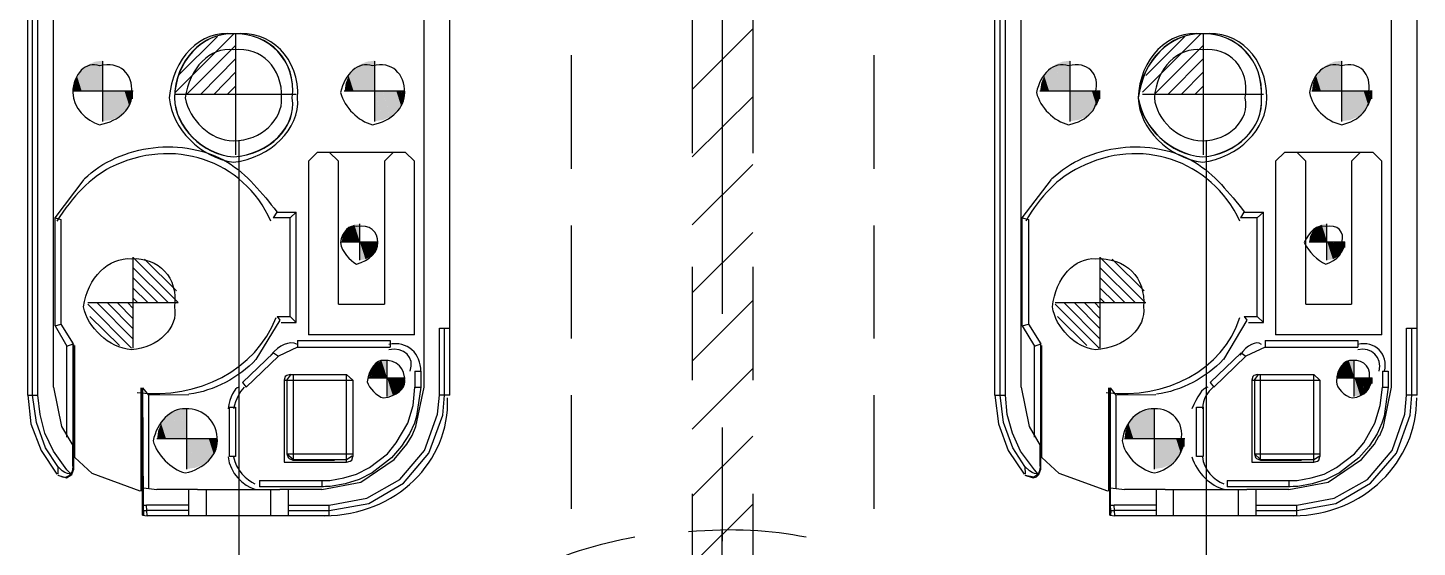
# Model space of a CAD drawing. Header units: inches. Extents: x 2 to 1172, y 492 to 1320.
# Drawn here: x 216.32 to 262.34, y 1034.57 to 1051.77 of the extents above; entities that cross this region are included whole.
import ezdxf

# ---------------------------------------------------------------- set-up
doc = ezdxf.new("R2010")
doc.units = ezdxf.units.IN
doc.header["$MEASUREMENT"] = 0

# ---------------------------------------------------------------- blocks, each defined once
blk = doc.blocks.new('AHH1270-500010_1')
at = {"transparency": 33554687}
for points in [[(216.653, 1048.859), (216.494, 1048.651), (216.652, 1048.151)], [(216.86, 1049.019), (216.652, 1048.859), (216.859, 1048.151)], [(216.653, 1048.859), (216.652, 1048.151), (216.859, 1048.151)], [(217.102, 1049.119), (216.859, 1049.018), (217.102, 1048.151)], [(216.86, 1049.019), (216.859, 1048.151), (217.102, 1048.151)], [(217.361, 1049.153), (217.102, 1049.118), (217.361, 1048.151)], [(217.102, 1049.119), (217.102, 1048.151), (217.361, 1048.151)], [(225.656, 1048.859), (225.498, 1048.651), (225.656, 1048.151)], [(225.864, 1049.019), (225.656, 1048.859), (225.863, 1048.151)], [(225.656, 1048.859), (225.656, 1048.151), (225.863, 1048.151)], [(226.105, 1049.119), (225.863, 1049.018), (226.104, 1048.151)], [(225.864, 1049.019), (225.863, 1048.151), (226.104, 1048.151)], [(226.364, 1049.153), (226.104, 1049.118), (226.365, 1048.151)], [(226.105, 1049.119), (226.104, 1048.151), (226.365, 1048.151)], [(248.694, 1048.859), (248.535, 1048.651), (248.694, 1048.151)], [(248.901, 1049.019), (248.694, 1048.859), (248.902, 1048.151)], [(248.694, 1048.859), (248.694, 1048.151), (248.902, 1048.151)], [(248.901, 1049.019), (248.902, 1048.151), (249.143, 1048.151)], [(249.143, 1049.119), (248.902, 1049.018), (249.143, 1048.151)], [(249.402, 1049.153), (249.143, 1049.118), (249.402, 1048.151)], [(249.143, 1049.119), (249.143, 1048.151), (249.402, 1048.151)], [(257.697, 1048.859), (257.538, 1048.651), (257.698, 1048.151)], [(257.697, 1048.859), (257.698, 1048.151), (257.905, 1048.151)], [(257.905, 1049.019), (257.698, 1048.859), (257.905, 1048.151)], [(258.146, 1049.119), (257.905, 1049.018), (258.146, 1048.151)], [(257.905, 1049.019), (257.905, 1048.151), (258.146, 1048.151)], [(258.405, 1049.153), (258.146, 1049.118), (258.405, 1048.151)], [(258.146, 1049.119), (258.146, 1048.151), (258.405, 1048.151)], [(216.394, 1048.41), (216.359, 1048.151), (216.393, 1048.151)], [(216.494, 1048.652), (216.393, 1048.41), (216.494, 1048.151)], [(216.394, 1048.41), (216.393, 1048.151), (216.494, 1048.151)], [(216.494, 1048.652), (216.494, 1048.151), (216.652, 1048.151)], [(225.397, 1048.41), (225.363, 1048.151), (225.397, 1048.151)], [(225.497, 1048.652), (225.397, 1048.41), (225.498, 1048.151)], [(225.397, 1048.41), (225.397, 1048.151), (225.498, 1048.151)], [(225.497, 1048.652), (225.498, 1048.151), (225.656, 1048.151)], [(248.435, 1048.41), (248.4, 1048.151), (248.435, 1048.151)], [(248.535, 1048.652), (248.435, 1048.41), (248.535, 1048.151)], [(248.435, 1048.41), (248.435, 1048.151), (248.535, 1048.151)], [(248.535, 1048.652), (248.535, 1048.151), (248.694, 1048.151)], [(257.438, 1048.41), (257.403, 1048.151), (257.439, 1048.151)], [(257.438, 1048.41), (257.439, 1048.151), (257.538, 1048.151)], [(257.538, 1048.652), (257.439, 1048.41), (257.538, 1048.151)], [(257.538, 1048.652), (257.538, 1048.151), (257.698, 1048.151)], [(217.62, 1048.151), (217.361, 1048.151), (217.62, 1047.185)], [(217.361, 1048.151), (217.361, 1047.149), (217.62, 1047.185)], [(217.861, 1048.151), (217.62, 1048.151), (217.861, 1047.284)], [(217.62, 1048.151), (217.62, 1047.185), (217.861, 1047.284)], [(218.069, 1048.151), (217.861, 1048.151), (218.069, 1047.444)], [(217.861, 1048.151), (217.861, 1047.284), (218.069, 1047.444)], [(218.228, 1048.151), (218.069, 1048.151), (218.229, 1047.651)], [(218.069, 1048.151), (218.069, 1047.444), (218.229, 1047.651)], [(218.228, 1048.151), (218.229, 1047.651), (218.328, 1047.892)], [(218.328, 1048.151), (218.229, 1048.151), (218.328, 1047.892)], [(226.364, 1048.151), (226.365, 1047.149), (226.624, 1047.185)], [(226.623, 1048.151), (226.365, 1048.151), (226.624, 1047.185)], [(226.623, 1048.151), (226.624, 1047.185), (226.865, 1047.284)], [(226.865, 1048.151), (226.624, 1048.151), (226.865, 1047.284)], [(227.072, 1048.151), (226.865, 1048.151), (227.073, 1047.444)], [(226.865, 1048.151), (226.865, 1047.284), (227.073, 1047.444)], [(227.072, 1048.151), (227.073, 1047.444), (227.232, 1047.651)], [(227.231, 1048.151), (227.073, 1048.151), (227.232, 1047.651)], [(227.231, 1048.151), (227.232, 1047.651), (227.331, 1047.892)], [(227.331, 1048.151), (227.232, 1048.151), (227.331, 1047.892)], [(227.331, 1048.151), (227.331, 1047.892), (227.365, 1048.151)], [(249.661, 1048.151), (249.402, 1048.151), (249.661, 1047.185)], [(249.402, 1048.151), (249.402, 1047.149), (249.661, 1047.185)], [(249.902, 1048.151), (249.661, 1048.151), (249.902, 1047.284)], [(249.661, 1048.151), (249.661, 1047.185), (249.902, 1047.284)], [(250.11, 1048.151), (249.902, 1048.151), (250.109, 1047.444)], [(249.902, 1048.151), (249.902, 1047.284), (250.109, 1047.444)], [(250.269, 1048.151), (250.109, 1048.151), (250.269, 1047.651)], [(250.11, 1048.151), (250.109, 1047.444), (250.269, 1047.651)], [(250.369, 1048.151), (250.269, 1048.151), (250.368, 1047.892)], [(250.269, 1048.151), (250.269, 1047.651), (250.368, 1047.892)], [(258.664, 1048.151), (258.405, 1048.151), (258.664, 1047.185)], [(258.405, 1048.151), (258.405, 1047.149), (258.664, 1047.185)], [(258.906, 1048.151), (258.664, 1048.151), (258.906, 1047.284)], [(258.664, 1048.151), (258.664, 1047.185), (258.906, 1047.284)], [(259.113, 1048.151), (258.906, 1048.151), (259.113, 1047.444)], [(258.906, 1048.151), (258.906, 1047.284), (259.113, 1047.444)], [(259.272, 1048.151), (259.113, 1048.151), (259.273, 1047.651)], [(259.113, 1048.151), (259.113, 1047.444), (259.273, 1047.651)], [(259.272, 1048.151), (259.273, 1047.651), (259.372, 1047.892)], [(259.372, 1048.151), (259.273, 1048.151), (259.372, 1047.892)], [(225.868, 1043.75), (225.682, 1043.721), (225.868, 1043.148)], [(257.909, 1043.75), (257.723, 1043.721), (257.909, 1043.148)], [(225.296, 1043.335), (225.267, 1043.148), (225.296, 1043.148)], [(225.382, 1043.502), (225.296, 1043.335), (225.381, 1043.148)], [(225.296, 1043.335), (225.296, 1043.148), (225.381, 1043.148)], [(225.514, 1043.635), (225.381, 1043.503), (225.514, 1043.148)], [(225.382, 1043.502), (225.381, 1043.148), (225.514, 1043.148)], [(225.682, 1043.72), (225.514, 1043.634), (225.682, 1043.148)], [(225.514, 1043.635), (225.514, 1043.148), (225.682, 1043.148)], [(225.682, 1043.72), (225.682, 1043.148), (225.868, 1043.148)], [(257.337, 1043.335), (257.308, 1043.148), (257.338, 1043.148)], [(257.337, 1043.335), (257.338, 1043.148), (257.423, 1043.148)], [(257.423, 1043.502), (257.338, 1043.335), (257.423, 1043.148)], [(257.556, 1043.635), (257.423, 1043.503), (257.556, 1043.148)], [(257.423, 1043.502), (257.423, 1043.148), (257.556, 1043.148)], [(257.723, 1043.72), (257.556, 1043.634), (257.723, 1043.148)], [(257.556, 1043.635), (257.556, 1043.148), (257.723, 1043.148)], [(257.723, 1043.72), (257.723, 1043.148), (257.909, 1043.148)], [(226.053, 1043.149), (225.868, 1043.148), (226.053, 1042.577)], [(225.868, 1043.149), (225.868, 1042.549), (226.053, 1042.577)], [(226.221, 1043.149), (226.053, 1043.148), (226.221, 1042.662)], [(226.053, 1043.149), (226.053, 1042.577), (226.221, 1042.662)], [(226.354, 1043.149), (226.221, 1043.148), (226.354, 1042.795)], [(226.221, 1043.149), (226.221, 1042.662), (226.354, 1042.795)], [(226.439, 1043.149), (226.354, 1043.148), (226.439, 1042.964)], [(226.354, 1043.149), (226.354, 1042.795), (226.439, 1042.964)], [(226.439, 1043.149), (226.439, 1042.964), (226.468, 1043.148)], [(258.094, 1043.149), (257.909, 1043.148), (258.095, 1042.577)], [(257.909, 1043.149), (257.909, 1042.549), (258.095, 1042.577)], [(258.094, 1043.149), (258.095, 1042.577), (258.262, 1042.662)], [(258.262, 1043.149), (258.095, 1043.148), (258.262, 1042.662)], [(258.395, 1043.149), (258.262, 1043.148), (258.395, 1042.795)], [(258.262, 1043.149), (258.262, 1042.662), (258.395, 1042.795)], [(258.48, 1043.149), (258.395, 1043.148), (258.48, 1042.964)], [(258.395, 1043.149), (258.395, 1042.795), (258.48, 1042.964)], [(226.585, 1039.217), (226.418, 1039.132), (226.585, 1038.646)], [(226.771, 1039.247), (226.585, 1039.217), (226.771, 1038.646)], [(226.585, 1039.217), (226.585, 1038.646), (226.771, 1038.646)], [(258.626, 1039.217), (258.459, 1039.132), (258.625, 1038.646)], [(258.812, 1039.247), (258.625, 1039.217), (258.812, 1038.646)], [(258.626, 1039.217), (258.625, 1038.646), (258.812, 1038.646)], [(226.199, 1038.832), (226.17, 1038.646), (226.2, 1038.646)], [(226.199, 1038.832), (226.2, 1038.646), (226.285, 1038.646)], [(226.285, 1038.999), (226.2, 1038.832), (226.285, 1038.646)], [(226.418, 1039.132), (226.285, 1038.999), (226.418, 1038.646)], [(226.285, 1038.999), (226.285, 1038.646), (226.418, 1038.646)], [(226.418, 1039.132), (226.418, 1038.646), (226.585, 1038.646)], [(258.24, 1038.832), (258.21, 1038.646), (258.24, 1038.646)], [(258.326, 1038.999), (258.24, 1038.832), (258.326, 1038.646)], [(258.24, 1038.832), (258.24, 1038.646), (258.326, 1038.646)], [(258.459, 1039.132), (258.326, 1038.999), (258.459, 1038.646)], [(258.326, 1038.999), (258.326, 1038.646), (258.459, 1038.646)], [(258.459, 1039.132), (258.459, 1038.646), (258.625, 1038.646)], [(226.956, 1038.646), (226.771, 1038.646), (226.956, 1038.075)], [(226.771, 1038.646), (226.771, 1038.046), (226.956, 1038.075)], [(227.124, 1038.646), (226.956, 1038.646), (227.124, 1038.16)], [(226.956, 1038.646), (226.956, 1038.075), (227.124, 1038.16)], [(227.257, 1038.646), (227.124, 1038.646), (227.257, 1038.293)], [(227.124, 1038.646), (227.124, 1038.16), (227.257, 1038.293)], [(227.342, 1038.646), (227.257, 1038.646), (227.342, 1038.461)], [(227.257, 1038.646), (227.257, 1038.293), (227.342, 1038.461)], [(227.342, 1038.646), (227.342, 1038.461), (227.372, 1038.646)], [(258.997, 1038.646), (258.812, 1038.646), (258.998, 1038.075)], [(258.812, 1038.646), (258.812, 1038.046), (258.998, 1038.075)], [(258.997, 1038.646), (258.998, 1038.075), (259.164, 1038.16)], [(259.165, 1038.646), (258.998, 1038.646), (259.164, 1038.16)], [(259.298, 1038.646), (259.164, 1038.646), (259.297, 1038.293)], [(259.165, 1038.646), (259.164, 1038.16), (259.297, 1038.293)], [(259.383, 1038.646), (259.297, 1038.646), (259.383, 1038.461)], [(259.298, 1038.646), (259.297, 1038.293), (259.383, 1038.461)], [(219.444, 1037.348), (219.285, 1037.14), (219.445, 1036.64)], [(219.444, 1037.348), (219.445, 1036.64), (219.653, 1036.64)], [(219.652, 1037.507), (219.445, 1037.347), (219.653, 1036.64)], [(219.652, 1037.507), (219.653, 1036.64), (219.894, 1036.64)], [(219.893, 1037.607), (219.653, 1037.507), (219.894, 1036.64)], [(219.893, 1037.607), (219.894, 1036.64), (220.153, 1036.64)], [(220.152, 1037.641), (219.894, 1037.606), (220.153, 1036.64)], [(251.485, 1037.348), (251.326, 1037.14), (251.485, 1036.64)], [(251.693, 1037.507), (251.485, 1037.347), (251.693, 1036.64)], [(251.485, 1037.348), (251.485, 1036.64), (251.693, 1036.64)], [(251.934, 1037.607), (251.693, 1037.507), (251.934, 1036.64)], [(251.693, 1037.507), (251.693, 1036.64), (251.934, 1036.64)], [(252.193, 1037.641), (251.934, 1037.606), (252.193, 1036.64)], [(251.934, 1037.607), (251.934, 1036.64), (252.193, 1036.64)], [(219.185, 1036.899), (219.151, 1036.64), (219.184, 1036.64)], [(219.285, 1037.14), (219.184, 1036.899), (219.285, 1036.64)], [(219.185, 1036.899), (219.184, 1036.64), (219.285, 1036.64)], [(219.285, 1037.14), (219.285, 1036.64), (219.445, 1036.64)], [(251.226, 1036.899), (251.193, 1036.64), (251.227, 1036.64)], [(251.226, 1036.899), (251.227, 1036.64), (251.326, 1036.64)], [(251.326, 1037.14), (251.227, 1036.899), (251.326, 1036.64)], [(251.326, 1037.14), (251.326, 1036.64), (251.485, 1036.64)], [(220.152, 1036.64), (220.153, 1035.638), (220.412, 1035.673)], [(220.412, 1036.64), (220.153, 1036.64), (220.412, 1035.673)], [(220.653, 1036.64), (220.412, 1036.64), (220.653, 1035.773)], [(220.412, 1036.64), (220.412, 1035.673), (220.653, 1035.773)], [(220.86, 1036.64), (220.653, 1036.64), (220.86, 1035.932)], [(220.653, 1036.64), (220.653, 1035.773), (220.86, 1035.932)], [(221.019, 1036.64), (220.86, 1036.64), (221.02, 1036.14)], [(220.86, 1036.64), (220.86, 1035.932), (221.02, 1036.14)], [(221.019, 1036.64), (221.02, 1036.14), (221.119, 1036.381)], [(221.12, 1036.64), (221.02, 1036.64), (221.119, 1036.381)], [(221.12, 1036.64), (221.119, 1036.381), (221.153, 1036.64)], [(252.453, 1036.64), (252.193, 1036.64), (252.452, 1035.673)], [(252.193, 1036.64), (252.193, 1035.638), (252.452, 1035.673)], [(252.694, 1036.64), (252.452, 1036.64), (252.693, 1035.773)], [(252.453, 1036.64), (252.452, 1035.673), (252.693, 1035.773)], [(252.901, 1036.64), (252.693, 1036.64), (252.901, 1035.932)], [(252.694, 1036.64), (252.693, 1035.773), (252.901, 1035.932)], [(253.061, 1036.64), (252.901, 1036.64), (253.06, 1036.14)], [(252.901, 1036.64), (252.901, 1035.932), (253.06, 1036.14)], [(253.161, 1036.64), (253.06, 1036.64), (253.161, 1036.381)], [(253.061, 1036.64), (253.06, 1036.14), (253.161, 1036.381)]]:
    blk.add_hatch(color=6, dxfattribs=at).paths.add_polyline_path(points)
at = {"color": 3, "transparency": 33554687}
for points in [[(214.868, 1038.073), (214.868, 1066.217)], [(215.027, 1038.073), (215.027, 1066.217)], [(215.205, 1038.073), (215.205, 1066.217)], [(227.991, 1038.339), (227.991, 1065.969)], [(228.842, 1038.073), (228.842, 1066.217)], [(246.896, 1038.073), (246.896, 1066.217)], [(247.073, 1038.073), (247.073, 1066.217)], [(247.251, 1038.073), (247.251, 1066.217)], [(260.037, 1038.339), (260.037, 1065.969)], [(260.888, 1038.073), (260.888, 1066.217)], [(215.719, 1038.339), (215.719, 1053.253)], [(247.765, 1038.339), (247.765, 1053.253)], [(224.462, 1046.124), (224.161, 1045.823)], [(224.462, 1046.124), (227.37, 1046.124)], [(225.154, 1045.823), (224.852, 1046.124)], [(226.98, 1046.124), (226.679, 1045.823)], [(227.672, 1045.823), (227.37, 1046.124)], [(256.508, 1046.124), (256.189, 1045.823)], [(256.508, 1046.124), (259.416, 1046.124)], [(257.199, 1045.823), (256.898, 1046.124)], [(259.008, 1046.124), (258.707, 1045.823)], [(259.718, 1045.823), (259.416, 1046.124)], [(224.161, 1045.823), (224.161, 1040.077)], [(225.154, 1041.088), (225.154, 1045.823)], [(226.679, 1045.823), (226.679, 1041.088)], [(227.672, 1040.077), (227.672, 1045.823)], [(256.189, 1045.823), (256.189, 1040.077)], [(257.199, 1041.088), (257.199, 1045.823)], [(258.707, 1045.823), (258.707, 1041.088)], [(259.718, 1040.077), (259.718, 1045.823)], [(215.772, 1043.943), (216.73, 1045.22)], [(247.8, 1043.943), (248.776, 1045.22)], [(215.772, 1040.378), (215.772, 1043.943)], [(215.772, 1043.943), (215.967, 1043.89)], [(215.967, 1043.89), (215.967, 1040.431)], [(223.114, 1044.138), (222.99, 1043.943)], [(223.558, 1043.943), (222.99, 1043.943)], [(223.114, 1044.138), (223.753, 1044.138)], [(223.558, 1043.943), (223.753, 1044.138)], [(223.558, 1040.68), (223.558, 1043.943)], [(223.753, 1040.485), (223.753, 1044.138)], [(247.8, 1040.378), (247.8, 1043.943)], [(247.8, 1043.943), (248.013, 1043.89)], [(248.013, 1043.89), (248.013, 1040.431)], [(255.142, 1044.138), (255.036, 1043.943)], [(255.586, 1043.943), (255.036, 1043.943)], [(255.142, 1044.138), (255.798, 1044.138)], [(255.586, 1043.943), (255.798, 1044.138)], [(255.586, 1040.68), (255.586, 1043.943)], [(255.798, 1040.485), (255.798, 1044.138)], [(225.154, 1041.088), (226.679, 1041.088)], [(257.199, 1041.088), (258.707, 1041.088)], [(223.132, 1040.68), (223.221, 1040.556), (222.423, 1039.261)], [(223.132, 1040.68), (223.558, 1040.68)], [(223.558, 1040.68), (223.753, 1040.485)], [(255.16, 1040.68), (255.249, 1040.556), (254.468, 1039.261)], [(255.16, 1040.68), (255.586, 1040.68)], [(255.586, 1040.68), (255.798, 1040.485)], [(215.772, 1040.378), (215.967, 1040.431)], [(215.772, 1040.378), (216.162, 1039.704)], [(215.967, 1040.431), (216.375, 1039.775)], [(223.256, 1040.485), (223.753, 1040.485)], [(227.672, 1040.077), (224.161, 1040.077)], [(228.505, 1040.29), (228.842, 1040.29)], [(228.505, 1038.073), (228.505, 1040.29)], [(228.665, 1038.073), (228.665, 1040.29)], [(247.8, 1040.378), (248.013, 1040.431)], [(247.8, 1040.378), (248.208, 1039.704)], [(248.013, 1040.431), (248.421, 1039.775)], [(255.302, 1040.485), (255.798, 1040.485)], [(259.718, 1040.077), (256.189, 1040.077)], [(260.533, 1040.29), (260.888, 1040.29)], [(260.533, 1038.073), (260.533, 1040.29)], [(260.711, 1038.073), (260.711, 1040.29)], [(216.162, 1039.704), (216.375, 1039.775)], [(216.162, 1036.69), (216.162, 1039.704)], [(216.375, 1036.388), (216.375, 1039.775)], [(216.375, 1039.775), (216.375, 1039.775)], [(216.393, 1035.626), (216.393, 1039.758)], [(216.428, 1036.016), (216.428, 1039.722)], [(223.806, 1039.669), (223.167, 1039.367)], [(223.806, 1039.882), (226.874, 1039.882)], [(223.806, 1039.882), (223.806, 1039.669)], [(223.806, 1039.669), (226.874, 1039.669)], [(226.874, 1039.882), (226.874, 1039.669)], [(248.208, 1039.704), (248.421, 1039.775)], [(248.208, 1036.69), (248.208, 1039.704)], [(248.421, 1036.388), (248.421, 1039.775)], [(248.421, 1039.775), (248.421, 1039.775)], [(248.421, 1035.626), (248.421, 1039.758)], [(248.456, 1036.016), (248.456, 1039.722)], [(255.852, 1039.669), (255.213, 1039.367)], [(255.852, 1039.882), (258.92, 1039.882)], [(255.852, 1039.882), (255.852, 1039.669)], [(255.852, 1039.669), (258.92, 1039.669)], [(258.92, 1039.882), (258.92, 1039.669)], [(221.979, 1038.498), (223.008, 1039.474)], [(222.103, 1038.339), (223.167, 1039.367)], [(223.008, 1039.474), (223.167, 1039.367)], [(254.025, 1038.498), (255.054, 1039.474)], [(254.149, 1038.339), (255.213, 1039.367)], [(255.054, 1039.474), (255.213, 1039.367)], [(223.558, 1038.764), (223.451, 1038.729), (223.398, 1038.694), (223.363, 1038.569)], [(223.451, 1038.569), (223.575, 1038.747)], [(223.558, 1038.764), (225.42, 1038.764)], [(223.575, 1038.747), (223.575, 1038.747)], [(223.664, 1035.945), (223.664, 1038.764)], [(225.42, 1035.856), (225.42, 1038.764)], [(225.633, 1038.569), (225.42, 1038.764)], [(227.69, 1038.871), (227.885, 1038.871)], [(227.69, 1038.871), (227.69, 1038.339)], [(227.885, 1038.871), (227.885, 1038.339)], [(255.603, 1038.764), (255.479, 1038.729), (255.444, 1038.694), (255.408, 1038.569)], [(255.497, 1038.569), (255.621, 1038.747)], [(255.603, 1038.764), (257.465, 1038.764)], [(255.621, 1038.747), (255.621, 1038.747)], [(255.692, 1035.945), (255.692, 1038.764)], [(257.465, 1035.856), (257.465, 1038.764)], [(257.661, 1038.569), (257.465, 1038.764)], [(259.735, 1038.871), (259.931, 1038.871)], [(259.735, 1038.871), (259.735, 1038.339)], [(259.931, 1038.871), (259.931, 1038.339)], [(215.719, 1038.339), (215.985, 1037.044)], [(218.628, 1034.898), (218.628, 1038.321)], [(218.663, 1034.1), (218.663, 1038.321)], [(218.698, 1034.437), (218.681, 1038.321)], [(218.876, 1038.073), (218.681, 1038.321)], [(221.979, 1038.498), (222.103, 1038.339)], [(223.363, 1038.569), (225.633, 1038.569)], [(223.363, 1038.569), (223.363, 1035.856)], [(223.451, 1038.569), (223.451, 1036.14)], [(225.633, 1038.569), (225.633, 1036.051)], [(227.636, 1037.736), (227.69, 1038.339)], [(227.69, 1038.339), (227.885, 1038.339)], [(227.725, 1037.044), (227.991, 1038.339)], [(227.885, 1038.339), (227.743, 1037.381)], [(247.765, 1038.339), (248.031, 1037.044)], [(250.673, 1034.898), (250.673, 1038.321)], [(250.709, 1034.1), (250.709, 1038.321)], [(250.726, 1034.437), (250.726, 1038.321)], [(250.922, 1038.073), (250.726, 1038.321)], [(254.025, 1038.498), (254.149, 1038.339)], [(255.408, 1038.569), (257.661, 1038.569)], [(255.408, 1038.569), (255.408, 1035.856)], [(255.497, 1038.569), (255.497, 1036.14)], [(257.661, 1038.569), (257.661, 1036.051)], [(259.664, 1037.736), (259.735, 1038.339)], [(259.735, 1038.339), (259.931, 1038.339)], [(259.771, 1037.044), (260.037, 1038.339)], [(259.931, 1038.339), (259.789, 1037.381)], [(214.868, 1038.073), (215.205, 1038.073)], [(214.868, 1038.073), (214.974, 1037.133)], [(215.152, 1037.168), (215.027, 1038.073)], [(215.276, 1037.434), (215.205, 1038.073)], [(220.206, 1038.091), (218.876, 1038.073)], [(218.876, 1034.987), (218.876, 1038.073)], [(223.451, 1038.162), (223.451, 1036.14)], [(223.451, 1038.162), (223.451, 1038.162)], [(228.435, 1037.452), (228.505, 1038.073)], [(228.842, 1038.073), (228.505, 1038.073)], [(228.612, 1037.417), (228.665, 1038.073)], [(246.896, 1038.073), (247.251, 1038.073)], [(246.896, 1038.073), (247.02, 1037.133)], [(247.18, 1037.168), (247.073, 1038.073)], [(247.304, 1037.434), (247.251, 1038.073)], [(252.234, 1038.091), (250.922, 1038.073)], [(250.922, 1034.987), (250.922, 1038.073)], [(255.497, 1038.162), (255.497, 1036.14)], [(255.497, 1038.162), (255.497, 1038.162)], [(260.48, 1037.452), (260.533, 1038.073)], [(260.888, 1038.073), (260.533, 1038.073)], [(260.658, 1037.417), (260.711, 1038.073)], [(215.435, 1036.814), (215.276, 1037.434)], [(221.554, 1037.683), (221.749, 1037.683)], [(221.554, 1036.051), (221.554, 1037.683)], [(221.749, 1037.683), (221.749, 1036.051)], [(227.459, 1037.151), (227.636, 1037.736)], [(227.743, 1037.381), (227.672, 1037.151), (227.512, 1036.796)], [(228.009, 1036.246), (228.435, 1037.452)], [(228.151, 1036.158), (228.612, 1037.417)], [(247.481, 1036.814), (247.304, 1037.434)], [(253.582, 1037.683), (253.794, 1037.683)], [(253.582, 1036.051), (253.582, 1037.683)], [(253.794, 1037.683), (253.794, 1036.051)], [(259.487, 1037.151), (259.664, 1037.736)], [(259.789, 1037.381), (259.718, 1037.151), (259.558, 1036.796)], [(260.055, 1036.246), (260.48, 1037.452)], [(260.197, 1036.158), (260.658, 1037.417)], [(214.974, 1037.133), (215.311, 1036.246)], [(215.453, 1036.335), (215.152, 1037.168)], [(215.985, 1037.044), (216.358, 1036.406)], [(227.069, 1036.495), (227.459, 1037.151)], [(227.424, 1036.459), (227.601, 1036.743), (227.725, 1037.044)], [(247.02, 1037.133), (247.339, 1036.246)], [(247.499, 1036.335), (247.18, 1037.168)], [(248.031, 1037.044), (248.403, 1036.406)], [(259.115, 1036.495), (259.487, 1037.151)], [(259.469, 1036.459), (259.629, 1036.743), (259.647, 1036.743), (259.771, 1037.044)], [(215.719, 1036.229), (215.435, 1036.814)], [(216.358, 1035.732), (216.358, 1036.406)], [(216.375, 1036.388), (216.375, 1036.388)], [(226.785, 1036.14), (227.069, 1036.495)], [(227.246, 1036.388), (226.909, 1035.998)], [(226.998, 1035.945), (227.424, 1036.459)], [(227.512, 1036.796), (227.246, 1036.388)], [(247.747, 1036.229), (247.481, 1036.814)], [(248.403, 1035.732), (248.403, 1036.406)], [(248.421, 1036.388), (248.421, 1036.388)], [(258.813, 1036.14), (259.115, 1036.495)], [(259.292, 1036.388), (258.955, 1035.998)], [(259.044, 1035.945), (259.469, 1036.459)], [(259.558, 1036.796), (259.292, 1036.388)], [(215.311, 1036.246), (215.826, 1035.466)], [(215.861, 1035.714), (215.453, 1036.335)], [(216.304, 1035.466), (216.162, 1035.608), (215.719, 1036.229)], [(216.996, 1035.484), (216.428, 1036.016)], [(216.428, 1036.016), (216.428, 1036.016)], [(221.749, 1036.051), (221.554, 1036.051)], [(223.451, 1036.14), (225.633, 1036.14)], [(223.451, 1036.14), (223.451, 1036.14)], [(223.451, 1036.14), (223.664, 1035.945)], [(223.451, 1036.14), (223.487, 1036.016), (223.522, 1035.98), (223.646, 1035.927)], [(223.646, 1035.927), (225.03, 1035.927)], [(223.664, 1035.945), (225.42, 1035.945)], [(223.664, 1035.945), (223.664, 1035.945)], [(225.03, 1035.927), (225.03, 1035.927)], [(225.42, 1035.945), (225.615, 1036.069)], [(225.42, 1035.856), (225.544, 1035.892), (225.597, 1035.927), (225.633, 1036.051)], [(225.615, 1036.069), (225.615, 1036.069)], [(225.899, 1035.2), (226.998, 1035.945)], [(226.182, 1035.679), (226.785, 1036.14)], [(226.909, 1035.998), (226.271, 1035.501)], [(227.193, 1035.289), (228.009, 1036.246)], [(227.317, 1035.164), (228.151, 1036.158)], [(247.339, 1036.246), (247.871, 1035.466)], [(247.889, 1035.714), (247.499, 1036.335)], [(248.332, 1035.466), (248.208, 1035.608), (247.747, 1036.229)], [(249.024, 1035.484), (248.456, 1036.016)], [(248.456, 1036.016), (248.456, 1036.016)], [(253.794, 1036.051), (253.582, 1036.051)], [(255.497, 1036.14), (257.661, 1036.14)], [(255.497, 1036.14), (255.497, 1036.14)], [(255.497, 1036.14), (255.692, 1035.945)], [(255.497, 1036.14), (255.532, 1036.016), (255.568, 1035.98), (255.692, 1035.927)], [(255.692, 1035.945), (257.465, 1035.945)], [(255.692, 1035.945), (255.692, 1035.945)], [(255.692, 1035.927), (257.058, 1035.927)], [(257.058, 1035.927), (257.058, 1035.927)], [(257.465, 1035.945), (257.661, 1036.069)], [(257.465, 1035.856), (257.59, 1035.892), (257.625, 1035.927), (257.661, 1036.051)], [(257.661, 1036.069), (257.661, 1036.069)], [(257.944, 1035.2), (259.044, 1035.945)], [(258.21, 1035.679), (258.813, 1036.14)], [(258.955, 1035.998), (258.317, 1035.501)], [(259.239, 1035.289), (260.055, 1036.246)], [(259.345, 1035.164), (260.197, 1036.158)], [(215.826, 1035.466), (215.826, 1035.466)], [(216.304, 1035.466), (216.18, 1035.484), (216.092, 1035.519), (216.003, 1035.572), (215.861, 1035.714)], [(215.861, 1035.714), (215.861, 1035.466)], [(215.861, 1035.43), (216.056, 1035.36), (216.145, 1035.377), (216.233, 1035.413), (216.304, 1035.484), (216.358, 1035.572), (216.358, 1035.661)], [(215.861, 1035.466), (215.861, 1035.466)], [(216.145, 1035.342), (216.322, 1035.448), (216.393, 1035.626)], [(216.358, 1035.732), (216.358, 1035.626), (216.304, 1035.466)], [(216.358, 1035.732), (216.358, 1035.732)], [(218.592, 1034.898), (216.996, 1035.484)], [(223.363, 1035.856), (225.42, 1035.856)], [(225.331, 1035.342), (225.757, 1035.466)], [(225.757, 1035.466), (226.182, 1035.679)], [(226.271, 1035.501), (225.845, 1035.289)], [(247.871, 1035.466), (247.871, 1035.466)], [(248.332, 1035.466), (248.208, 1035.484), (248.137, 1035.519), (248.049, 1035.572), (247.889, 1035.714)], [(247.889, 1035.714), (247.907, 1035.466)], [(247.907, 1035.466), (247.907, 1035.466)], [(248.173, 1035.342), (248.279, 1035.377), (248.35, 1035.448), (248.421, 1035.626)], [(248.19, 1035.377), (248.35, 1035.484), (248.386, 1035.572), (248.403, 1035.661)], [(248.403, 1035.732), (248.403, 1035.626), (248.332, 1035.466)], [(248.403, 1035.732), (248.403, 1035.732)], [(250.638, 1034.898), (249.024, 1035.484)], [(255.408, 1035.856), (257.465, 1035.856)], [(257.377, 1035.342), (257.802, 1035.466)], [(257.802, 1035.466), (258.21, 1035.679)], [(258.317, 1035.501), (257.873, 1035.289)], [(215.861, 1035.43), (216.145, 1035.342)], [(215.861, 1035.43), (215.861, 1035.43)], [(218.698, 1035.005), (218.698, 1035.005)], [(218.698, 1035.005), (219.142, 1034.952)], [(222.547, 1035.253), (224.604, 1035.253)], [(222.547, 1035.253), (222.547, 1035.04)], [(224.604, 1035.04), (222.547, 1035.04)], [(224.604, 1035.253), (224.604, 1035.04)], [(224.604, 1035.253), (224.87, 1035.253)], [(224.604, 1034.952), (225.899, 1035.2)], [(224.888, 1035.058), (224.728, 1035.058), (224.657, 1035.04), (224.604, 1035.04)], [(224.87, 1035.253), (225.331, 1035.342)], [(225.384, 1035.147), (224.888, 1035.058)], [(225.845, 1035.289), (225.384, 1035.147)], [(226.094, 1034.668), (227.193, 1035.289)], [(226.165, 1034.491), (227.317, 1035.164)], [(247.889, 1035.43), (248.173, 1035.342)], [(247.907, 1035.43), (247.907, 1035.43)], [(247.907, 1035.43), (248.19, 1035.377)], [(250.726, 1035.005), (250.726, 1035.005)], [(250.726, 1035.005), (251.188, 1034.952)], [(254.593, 1035.253), (256.632, 1035.253)], [(254.593, 1035.253), (254.593, 1035.04)], [(256.632, 1035.04), (254.593, 1035.04)], [(256.632, 1035.253), (256.632, 1035.04)], [(256.632, 1035.253), (256.916, 1035.253)], [(256.632, 1034.952), (257.944, 1035.2)], [(256.933, 1035.058), (256.774, 1035.058), (256.685, 1035.04), (256.632, 1035.04)], [(256.916, 1035.253), (257.377, 1035.342)], [(257.412, 1035.147), (256.933, 1035.058)], [(257.873, 1035.289), (257.412, 1035.147)], [(258.139, 1034.668), (259.239, 1035.289)], [(258.193, 1034.491), (259.345, 1035.164)], [(218.592, 1034.898), (218.592, 1034.898)], [(220.49, 1034.952), (219.142, 1034.952)], [(220.206, 1034.083), (220.206, 1034.952)], [(220.49, 1034.952), (223.221, 1034.952)], [(220.791, 1034.083), (220.791, 1034.952)], [(222.919, 1034.083), (222.919, 1034.952)], [(224.604, 1034.952), (223.221, 1034.952)], [(223.504, 1034.083), (223.504, 1034.952)], [(224.852, 1034.437), (226.094, 1034.668)], [(250.638, 1034.898), (250.638, 1034.898)], [(252.535, 1034.952), (251.188, 1034.952)], [(252.252, 1034.083), (252.252, 1034.952)], [(252.535, 1034.952), (255.249, 1034.952)], [(252.819, 1034.083), (252.819, 1034.952)], [(254.965, 1034.083), (254.965, 1034.952)], [(256.632, 1034.952), (255.249, 1034.952)], [(255.55, 1034.083), (255.55, 1034.952)], [(256.898, 1034.437), (258.139, 1034.668)], [(218.663, 1034.1), (218.823, 1034.083)], [(218.698, 1034.437), (218.805, 1034.437)], [(218.698, 1034.26), (218.698, 1034.437)], [(218.698, 1034.26), (218.823, 1034.26)], [(218.698, 1034.26), (218.698, 1034.083)], [(220.206, 1034.437), (218.805, 1034.437)], [(218.823, 1034.083), (218.805, 1034.437)], [(220.206, 1034.26), (218.823, 1034.26)], [(224.852, 1034.083), (218.823, 1034.083)], [(223.504, 1034.437), (224.852, 1034.437)], [(223.504, 1034.26), (224.852, 1034.26)], [(224.852, 1034.26), (226.165, 1034.491)], [(224.852, 1034.083), (224.852, 1034.437)], [(250.709, 1034.1), (250.868, 1034.083)], [(250.726, 1034.437), (250.851, 1034.437)], [(250.744, 1034.26), (250.726, 1034.437)], [(250.744, 1034.26), (250.726, 1034.083)], [(250.744, 1034.26), (250.851, 1034.26)], [(252.252, 1034.437), (250.851, 1034.437)], [(250.868, 1034.083), (250.851, 1034.437)], [(252.252, 1034.26), (250.851, 1034.26)], [(256.898, 1034.083), (250.868, 1034.083)], [(255.55, 1034.437), (256.898, 1034.437)], [(255.55, 1034.26), (256.898, 1034.26)], [(256.898, 1034.26), (258.193, 1034.491)], [(256.898, 1034.083), (256.898, 1034.437)]]:
    blk.add_lwpolyline(points, dxfattribs=at)
at = {"color": 2, "transparency": 33554687}
for points in [[(236.876, 1061.784), (236.876, 1046.089)], [(238.88, 1061.784), (238.88, 1046.089)], [(236.876, 1048.199), (238.88, 1050.203)], [(232.868, 1049.334), (232.868, 1045.574)], [(242.888, 1049.334), (242.888, 1045.574)], [(236.876, 1045.965), (238.88, 1047.951)], [(236.876, 1043.712), (238.88, 1045.716)], [(232.868, 1043.695), (232.868, 1039.953)], [(236.876, 1041.46), (238.88, 1043.464)], [(242.888, 1043.695), (242.888, 1039.953)], [(236.876, 1042.329), (236.876, 1038.569)], [(238.88, 1042.329), (238.88, 1038.569)], [(236.876, 1039.208), (238.88, 1041.212)], [(236.876, 1036.956), (238.88, 1038.96)], [(232.868, 1038.073), (232.868, 1034.313)], [(242.888, 1038.073), (242.888, 1034.313)], [(236.876, 1034.721), (238.88, 1036.725)], [(236.876, 1034.81), (236.876, 1019.115)], [(238.88, 1034.81), (238.88, 1019.115)], [(236.876, 1032.469), (238.88, 1034.473)]]:
    blk.add_lwpolyline(points, dxfattribs=at)
at = {"color": 1, "transparency": 33554687}
for points in [[(237.869, 1059.531), (237.869, 1040.769)], [(221.855, 1046.514), (221.855, 1034.083)], [(253.901, 1046.514), (253.901, 1034.083)], [(253.901, 1046.514), (253.901, 1034.083)], [(221.855, 1041.141), (221.855, 921.595)], [(253.901, 1041.141), (253.901, 922.925)], [(237.869, 1037.009), (237.869, 1033.249)]]:
    blk.add_lwpolyline(points, dxfattribs=at)
at = {"color": 6, "transparency": 33554687}
for points in [[(219.762, 1048.11), (221.696, 1050.043)], [(219.851, 1048.66), (221.146, 1049.955)], [(221.749, 1050.043), (221.749, 1046.036)], [(251.791, 1048.11), (253.724, 1050.043)], [(251.897, 1048.66), (253.192, 1049.955)], [(253.794, 1050.043), (253.794, 1046.036)], [(220.135, 1048.04), (221.749, 1049.653)], [(252.181, 1048.04), (253.794, 1049.653)], [(217.351, 1047.135), (217.351, 1049.139)], [(220.596, 1048.04), (221.749, 1049.21)], [(226.36, 1047.135), (226.36, 1049.139)], [(249.396, 1047.135), (249.396, 1049.139)], [(252.642, 1048.04), (253.794, 1049.21)], [(258.388, 1047.135), (258.388, 1049.139)], [(221.039, 1048.04), (221.749, 1048.767)], [(253.085, 1048.04), (253.794, 1048.767)], [(218.362, 1048.146), (216.358, 1048.146)], [(218.328, 1048.151), (218.328, 1047.892), (218.328, 1048.151)], [(219.745, 1048.04), (223.753, 1048.04)], [(221.483, 1048.04), (221.749, 1048.306)], [(227.353, 1048.146), (225.349, 1048.146)], [(250.39, 1048.146), (248.386, 1048.146)], [(250.369, 1048.151), (250.368, 1047.892), (250.369, 1048.151)], [(251.791, 1048.04), (255.798, 1048.04)], [(253.528, 1048.04), (253.794, 1048.306)], [(259.398, 1048.146), (257.395, 1048.146)], [(259.372, 1048.151), (259.372, 1047.892), (259.372, 1048.151)], [(225.863, 1042.542), (225.863, 1043.748)], [(257.891, 1042.542), (257.891, 1043.748)], [(226.466, 1043.145), (225.26, 1043.145)], [(258.494, 1043.145), (257.306, 1043.145)], [(258.48, 1043.149), (258.48, 1042.964), (258.48, 1043.149)], [(218.362, 1039.633), (218.362, 1042.648)], [(218.362, 1042.631), (219.851, 1041.141)], [(218.734, 1042.577), (219.798, 1041.531)], [(250.39, 1039.633), (250.39, 1042.648)], [(250.39, 1042.631), (251.879, 1041.141)], [(250.78, 1042.577), (251.844, 1041.531)], [(218.362, 1042.294), (219.514, 1041.141)], [(218.362, 1041.957), (219.177, 1041.141)], [(250.39, 1042.294), (251.542, 1041.141)], [(250.39, 1041.957), (251.205, 1041.141)], [(218.362, 1041.62), (218.84, 1041.141)], [(250.39, 1041.62), (250.868, 1041.141)], [(216.854, 1041.141), (219.851, 1041.141)], [(216.854, 1041.088), (218.308, 1039.633)], [(217.156, 1041.141), (218.362, 1039.935)], [(217.493, 1041.141), (218.362, 1040.272)], [(217.829, 1041.141), (218.362, 1040.609)], [(218.166, 1041.141), (218.362, 1040.946)], [(218.362, 1041.283), (218.503, 1041.141)], [(248.9, 1041.141), (251.897, 1041.141)], [(248.9, 1041.088), (250.354, 1039.633)], [(249.184, 1041.141), (250.39, 1039.935)], [(249.521, 1041.141), (250.39, 1040.272)], [(249.857, 1041.141), (250.39, 1040.609)], [(250.194, 1041.141), (250.39, 1040.946)], [(250.39, 1041.283), (250.531, 1041.141)], [(216.925, 1040.68), (217.9, 1039.722)], [(248.971, 1040.68), (249.946, 1039.722)], [(226.768, 1038.037), (226.768, 1039.243)], [(258.796, 1038.037), (258.796, 1039.243)], [(227.37, 1038.64), (226.165, 1038.64)], [(259.398, 1038.64), (258.21, 1038.64)], [(259.383, 1038.646), (259.383, 1038.461), (259.383, 1038.646)], [(220.135, 1035.626), (220.135, 1037.63)], [(252.181, 1035.626), (252.181, 1037.63)], [(221.146, 1036.636), (219.142, 1036.636)], [(253.192, 1036.636), (251.188, 1036.636)], [(253.161, 1036.64), (253.161, 1036.381), (253.161, 1036.64)]]:
    blk.add_lwpolyline(points, dxfattribs=at)
at = {"color": 5, "transparency": 33554687}
blk.add_lwpolyline([(237.869, 1022.733), (237.869, 1033.622)], dxfattribs=at)
at = {"color": 3, "transparency": 33554687}
for points, knots in [([(223.806, 1047.915), (223.875, 1046.889), (222.929, 1045.942), (221.678, 1045.787), (220.595, 1045.942), (219.649, 1046.889), (219.55, 1047.915), (219.649, 1049.223), (220.595, 1050.169), (221.678, 1050.043), (222.929, 1050.169), (223.875, 1049.223), (223.806, 1047.915)], [0, 0, 0, 0, 1, 1, 1, 2, 2, 2, 3, 3, 3, 4, 4, 4, 4]), ([(223.629, 1047.915), (223.774, 1046.944), (222.873, 1046.043), (221.678, 1045.965), (220.65, 1046.043), (219.749, 1046.944), (219.727, 1047.915), (219.749, 1049.167), (220.65, 1050.068), (221.678, 1050.043), (222.873, 1050.068), (223.774, 1049.167), (223.629, 1047.915)], [0, 0, 0, 0, 1, 1, 1, 2, 2, 2, 3, 3, 3, 4, 4, 4, 4]), ([(255.905, 1047.915), (255.916, 1046.889), (254.97, 1045.942), (253.777, 1045.787), (252.636, 1045.942), (251.69, 1046.889), (251.649, 1047.915), (251.69, 1049.223), (252.636, 1050.169), (253.777, 1050.043), (254.97, 1050.169), (255.916, 1049.223), (255.905, 1047.915)], [0, 0, 0, 0, 1, 1, 1, 2, 2, 2, 3, 3, 3, 4, 4, 4, 4]), ([(255.728, 1047.915), (255.815, 1046.944), (254.914, 1046.043), (253.777, 1045.965), (252.691, 1046.043), (251.79, 1046.944), (251.649, 1047.915), (251.79, 1049.167), (252.691, 1050.068), (253.777, 1050.043), (254.914, 1050.068), (255.815, 1049.167), (255.728, 1047.915)], [0, 0, 0, 0, 1, 1, 1, 2, 2, 2, 3, 3, 3, 4, 4, 4, 4]), ([(223.274, 1047.915), (223.312, 1047.2), (222.618, 1046.506), (221.678, 1046.497), (220.906, 1046.506), (220.212, 1047.2), (220.082, 1047.915), (220.212, 1048.911), (220.906, 1049.605), (221.678, 1049.511), (222.618, 1049.605), (223.312, 1048.911), (223.274, 1047.915)], [0, 0, 0, 0, 1, 1, 1, 2, 2, 2, 3, 3, 3, 4, 4, 4, 4]), ([(255.195, 1047.915), (255.353, 1047.2), (254.659, 1046.506), (253.777, 1046.497), (252.947, 1046.506), (252.253, 1047.2), (252.181, 1047.915), (252.253, 1048.911), (252.947, 1049.605), (253.777, 1049.511), (254.659, 1049.605), (255.353, 1048.911), (255.195, 1047.915)], [0, 0, 0, 0, 1, 1, 1, 2, 2, 2, 3, 3, 3, 4, 4, 4, 4]), ([(222.919, 1043.836), (222.016, 1045.878), (219.654, 1046.649), (217.599, 1045.61), (216.963, 1045.284), (216.351, 1044.663), (215.826, 1043.836)], [0, 0, 0, 0, 1, 1, 1, 2, 2, 2, 2]), ([(255.018, 1043.836), (254.057, 1045.878), (251.695, 1046.649), (249.698, 1045.61), (249.004, 1045.284), (248.392, 1044.663), (247.924, 1043.836)], [0, 0, 0, 0, 1, 1, 1, 2, 2, 2, 2])]:
    blk.add_open_spline(points, degree=3, knots=knots, dxfattribs=at)
at = {"color": 6, "transparency": 33554687}
for points in [[(223.629, 1047.915), (223.764, 1046.95), (222.868, 1046.053), (221.678, 1045.965), (220.656, 1046.053), (219.759, 1046.95), (219.727, 1047.915), (219.759, 1049.162), (220.656, 1050.058), (221.678, 1050.043), (222.868, 1050.058), (223.764, 1049.162), (223.629, 1047.915)], [(255.728, 1047.915), (255.805, 1046.95), (254.909, 1046.053), (253.777, 1045.965), (252.697, 1046.053), (251.8, 1046.95), (251.649, 1047.915), (251.8, 1049.162), (252.697, 1050.058), (253.777, 1050.043), (254.909, 1050.058), (255.805, 1049.162), (255.728, 1047.915)], [(218.308, 1048.093), (218.362, 1047.598), (217.914, 1047.15), (217.244, 1047.029), (216.808, 1047.15), (216.359, 1047.598), (216.358, 1048.093), (216.359, 1048.704), (216.808, 1049.153), (217.244, 1048.979), (217.914, 1049.153), (218.362, 1048.704), (218.308, 1048.093)], [(227.353, 1048.093), (227.365, 1047.598), (226.917, 1047.15), (226.289, 1047.029), (225.811, 1047.15), (225.363, 1047.598), (225.225, 1048.093), (225.363, 1048.704), (225.811, 1049.153), (226.289, 1048.979), (226.917, 1049.153), (227.365, 1048.704), (227.353, 1048.093)], [(250.23, 1048.093), (250.403, 1047.598), (249.955, 1047.15), (249.343, 1047.029), (248.849, 1047.15), (248.4, 1047.598), (248.279, 1048.093), (248.4, 1048.704), (248.849, 1049.153), (249.343, 1048.979), (249.955, 1049.153), (250.403, 1048.704), (250.23, 1048.093)], [(259.274, 1048.093), (259.406, 1047.598), (258.958, 1047.15), (258.388, 1047.029), (257.852, 1047.15), (257.404, 1047.598), (257.324, 1048.093), (257.404, 1048.704), (257.852, 1049.153), (258.388, 1048.979), (258.958, 1049.153), (259.406, 1048.704), (259.274, 1048.093)], [(226.466, 1043.127), (226.468, 1042.817), (226.199, 1042.548), (225.757, 1042.418), (225.536, 1042.548), (225.267, 1042.817), (225.225, 1043.127), (225.267, 1043.481), (225.536, 1043.75), (225.757, 1043.659), (226.199, 1043.75), (226.468, 1043.481), (226.466, 1043.127)], [(258.388, 1043.127), (258.509, 1042.817), (258.24, 1042.548), (257.856, 1042.418), (257.577, 1042.548), (257.308, 1042.817), (257.146, 1043.127), (257.308, 1043.481), (257.577, 1043.75), (257.856, 1043.659), (258.24, 1043.75), (258.509, 1043.481), (258.388, 1043.127)], [(216.712, 1040.999), (216.86, 1040.318), (217.533, 1039.645), (218.308, 1039.58), (219.192, 1039.645), (219.864, 1040.318), (219.727, 1040.999), (219.864, 1041.976), (219.192, 1042.649), (218.308, 1042.595), (217.533, 1042.649), (216.86, 1041.976), (216.712, 1040.999)], [(248.811, 1040.999), (248.901, 1040.318), (249.574, 1039.645), (250.23, 1039.58), (251.233, 1039.645), (251.905, 1040.318), (251.826, 1040.999), (251.905, 1041.976), (251.233, 1042.649), (250.23, 1042.595), (249.574, 1042.649), (248.901, 1041.976), (248.811, 1040.999)], [(227.353, 1038.516), (227.371, 1038.314), (227.103, 1038.045), (226.643, 1037.984), (226.439, 1038.045), (226.17, 1038.314), (226.111, 1038.516), (226.17, 1038.978), (226.439, 1039.247), (226.643, 1039.226), (227.103, 1039.247), (227.371, 1038.978), (227.353, 1038.516)], [(259.274, 1038.516), (259.412, 1038.314), (259.143, 1038.045), (258.742, 1037.984), (258.48, 1038.045), (258.211, 1038.314), (258.21, 1038.516), (258.211, 1038.978), (258.48, 1039.247), (258.742, 1039.226), (259.143, 1039.247), (259.412, 1038.978), (259.274, 1038.516)], [(221.146, 1036.565), (221.154, 1036.087), (220.705, 1035.639), (220.082, 1035.501), (219.599, 1035.639), (219.151, 1036.087), (219.018, 1036.565), (219.151, 1037.193), (219.599, 1037.641), (220.082, 1037.63), (220.705, 1037.641), (221.154, 1037.193), (221.146, 1036.565)], [(253.067, 1036.565), (253.195, 1036.087), (252.746, 1035.639), (252.181, 1035.501), (251.64, 1035.639), (251.192, 1036.087), (251.117, 1036.565), (251.192, 1037.193), (251.64, 1037.641), (252.181, 1037.63), (252.746, 1037.641), (253.195, 1037.193), (253.067, 1036.565)]]:
    blk.add_open_spline(points, degree=3, knots=[0, 0, 0, 0, 1, 1, 1, 2, 2, 2, 3, 3, 3, 4, 4, 4, 4], dxfattribs=at)
at = {"color": 3, "transparency": 33554687}
for points in [[(216.738, 1045.235), (217.335, 1045.811), (218.161, 1046.167), (219.021, 1046.267)], [(219.021, 1046.267), (219.88, 1046.367), (220.774, 1046.212), (221.479, 1045.787)], [(248.779, 1045.235), (249.376, 1045.811), (250.202, 1046.167), (251.062, 1046.267)], [(251.062, 1046.267), (251.921, 1046.367), (252.815, 1046.212), (253.52, 1045.787)], [(221.479, 1045.787), (222.133, 1045.394), (222.626, 1044.77), (223.119, 1044.146)], [(253.52, 1045.787), (254.174, 1045.394), (254.667, 1044.77), (255.16, 1044.146)], [(218.486, 1038.162), (220.513, 1037.921), (222.412, 1038.916), (223.097, 1040.644)], [(250.585, 1038.162), (252.554, 1037.921), (254.453, 1038.916), (255.018, 1040.644)], [(223.806, 1039.758), (223.509, 1039.887), (223.213, 1039.74), (222.919, 1039.403)], [(227.885, 1038.871), (227.898, 1039.436), (227.447, 1039.887), (226.821, 1039.758)], [(255.728, 1039.758), (255.55, 1039.887), (255.254, 1039.74), (255.018, 1039.403)], [(259.806, 1038.871), (259.939, 1039.436), (259.488, 1039.887), (258.92, 1039.758)], [(222.428, 1039.264), (221.858, 1038.649), (221.038, 1038.223), (220.207, 1038.105)], [(227.53, 1038.871), (227.696, 1039.325), (227.336, 1039.685), (226.821, 1039.58)], [(254.469, 1039.264), (253.899, 1038.649), (253.079, 1038.223), (252.248, 1038.105)], [(259.629, 1038.871), (259.737, 1039.325), (259.377, 1039.685), (258.92, 1039.58)], [(221.855, 1038.339), (221.722, 1038.326), (221.558, 1038.015), (221.5, 1037.63)], [(222.032, 1038.339), (221.891, 1038.198), (221.759, 1037.949), (221.678, 1037.63)], [(253.954, 1038.339), (253.763, 1038.326), (253.599, 1038.015), (253.422, 1037.63)], [(254.131, 1038.339), (253.932, 1038.198), (253.8, 1037.949), (253.777, 1037.63)], [(224.693, 1034.083), (227.069, 1034.1), (228.854, 1035.884), (228.771, 1037.984)], [(256.792, 1034.083), (259.11, 1034.1), (260.895, 1035.884), (260.87, 1037.984)], [(221.5, 1036.033), (221.558, 1035.507), (222.009, 1035.056), (222.387, 1034.969)], [(221.678, 1036.033), (221.759, 1035.618), (222.12, 1035.258), (222.387, 1035.147)], [(253.422, 1036.033), (253.599, 1035.507), (254.05, 1035.056), (254.486, 1034.969)], [(253.777, 1036.033), (253.8, 1035.618), (254.161, 1035.258), (254.486, 1035.147)]]:
    blk.add_open_spline(points, degree=3, dxfattribs=at)
at = {"color": 5, "transparency": 33554687}
for points in [[(234.978, 1033.373), (233.751, 1033.161), (232.517, 1032.792), (231.254, 1032.132)], [(240.653, 1033.373), (239.488, 1033.606), (238.203, 1033.681), (236.752, 1033.551)]]:
    blk.add_open_spline(points, degree=3, dxfattribs=at)

msp = doc.modelspace()

# ---------------------------------------------------------------- block references
msp.add_blockref('AHH1270-500010_1', (1.452, 1.529))

doc.saveas('drawing.dxf')
